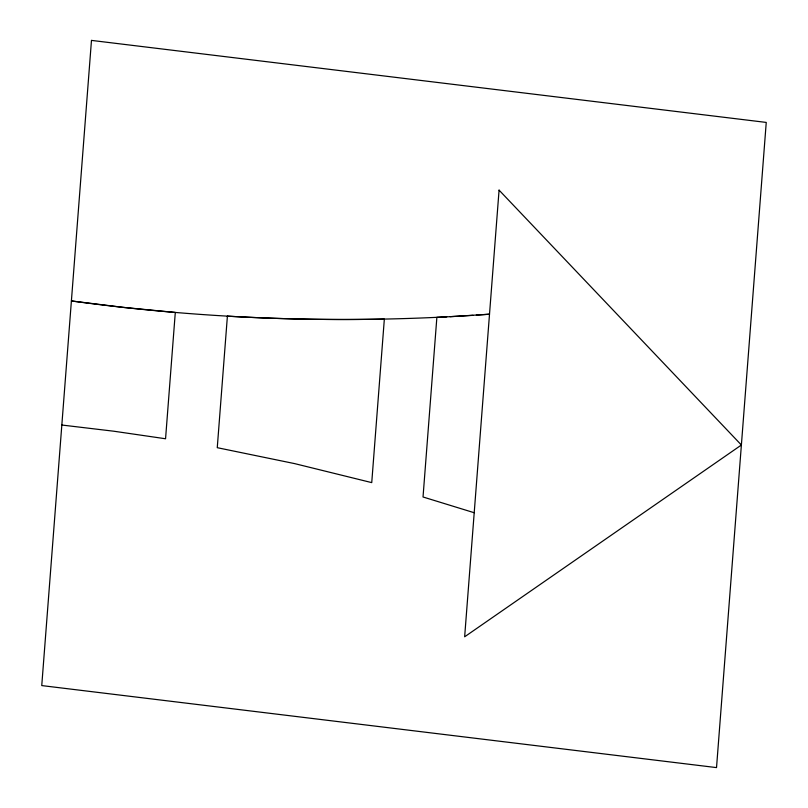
<?xml version="1.0" encoding="UTF-8"?>
<svg xmlns="http://www.w3.org/2000/svg" width="808" height="808" viewBox="0 0 808 808"><rect width="100%" height="100%" fill="white"/><g stroke="black" fill="none" stroke-linecap="round" stroke-linejoin="round"><path stroke-width="1.21" d="M476.336 315.11L489.507 314.211L450.026 316.675M473.054 315.332L463.176 315.938C332.512 323.705 201.081 318.766 71.397 300.95L123.291 307.383L175.296 312.454L165.559 438.764L113.746 431.209L61.832 425.028M446.733 316.847L436.875 317.322L423.028 496.991L474.205 512.726M91.476 40.4L41.753 685.578L716.524 767.6L766.247 122.422L91.476 40.4M227.401 316.15L217.261 447.683L294.617 463.61L371.741 482.618L384.345 319.079A1965.207 1839.553 26.6 0 1 305.757 319.15A1939.564 1815.546 26.6 0 1 227.401 316.15M499.071 190.132L464.651 636.795L741.39 445.016L499.071 190.132"/></g></svg>
